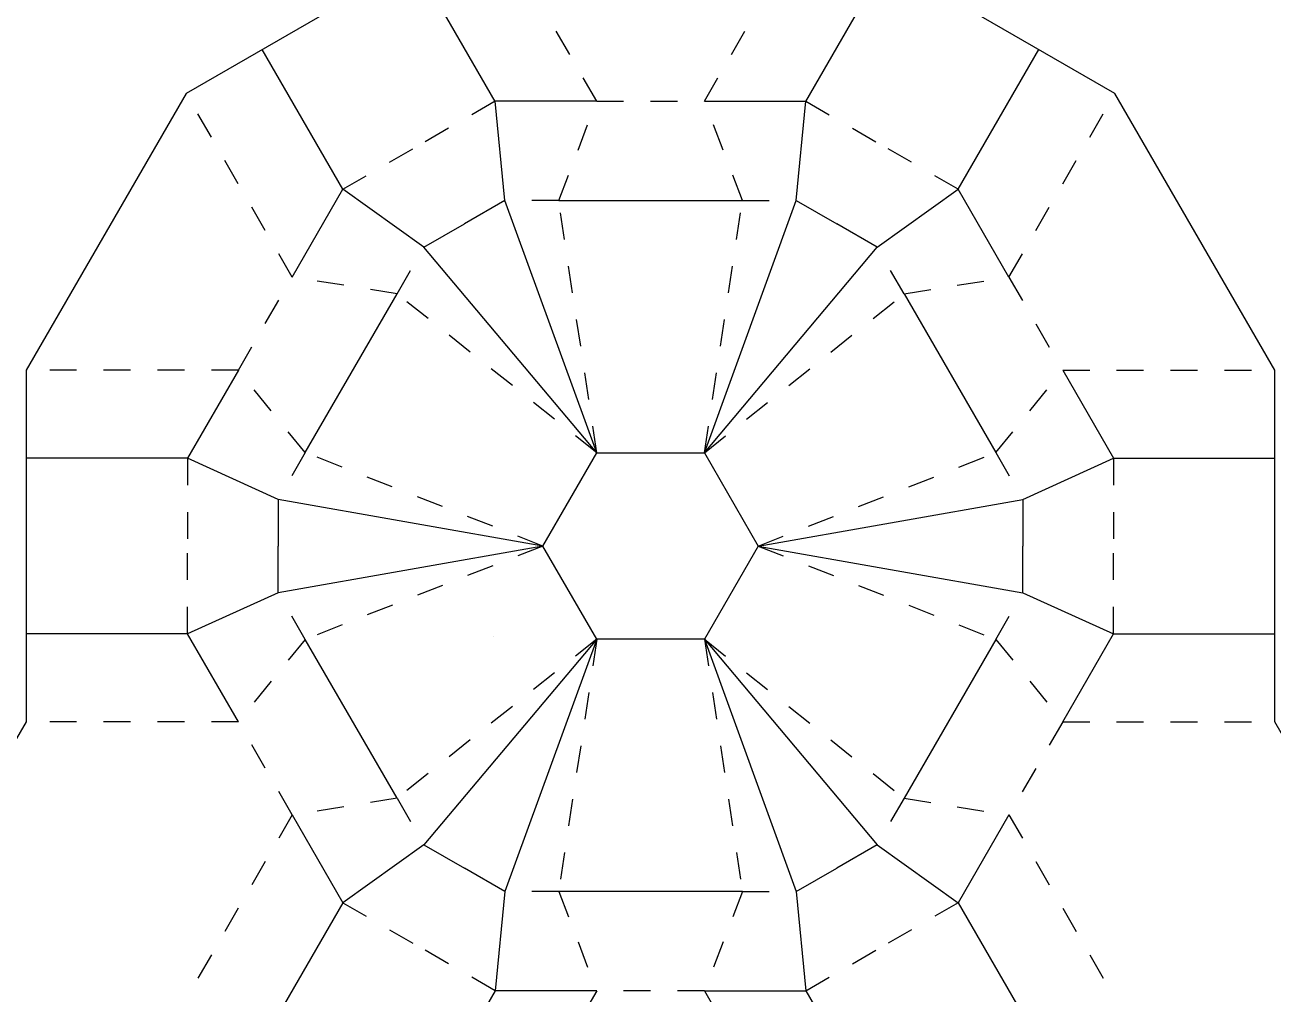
# Model space of a CAD drawing. Extents: x 7 to 203, y -288 to -9.
# Drawn here: x 72.3 to 137.6, y -104.6 to -53.8 of the extents above; entities that cross this region are included whole.
import ezdxf

# ---------------------------------------------------------------- set-up
doc = ezdxf.new("R2010")
doc.units = 0
for name, pattern in [('AI-LINETYPE-216', [2.822222, 1.411111, -1.411111]), ('AI-LINETYPE-217', [2.822222, 1.411111, -1.411111]), ('AI-LINETYPE-218', [2.822222, 1.411111, -1.411111]), ('AI-LINETYPE-219', [2.822222, 1.411111, -1.411111]), ('AI-LINETYPE-220', [2.822222, 1.411111, -1.411111]), ('AI-LINETYPE-221', [2.822222, 1.411111, -1.411111]), ('AI-LINETYPE-222', [2.822222, 1.411111, -1.411111]), ('AI-LINETYPE-223', [2.822222, 1.411111, -1.411111]), ('AI-LINETYPE-224', [2.822222, 1.411111, -1.411111]), ('AI-LINETYPE-225', [2.822222, 1.411111, -1.411111]), ('AI-LINETYPE-226', [2.822222, 1.411111, -1.411111]), ('AI-LINETYPE-227', [2.822222, 1.411111, -1.411111]), ('AI-LINETYPE-228', [2.822222, 1.411111, -1.411111]), ('AI-LINETYPE-229', [2.822222, 1.411111, -1.411111]), ('AI-LINETYPE-230', [2.822222, 1.411111, -1.411111]), ('AI-LINETYPE-231', [2.822222, 1.411111, -1.411111]), ('AI-LINETYPE-232', [2.822222, 1.411111, -1.411111]), ('AI-LINETYPE-233', [2.822222, 1.411111, -1.411111]), ('AI-LINETYPE-234', [2.822222, 1.411111, -1.411111]), ('AI-LINETYPE-235', [2.822222, 1.411111, -1.411111]), ('AI-LINETYPE-236', [2.822222, 1.411111, -1.411111]), ('AI-LINETYPE-237', [2.822222, 1.411111, -1.411111]), ('AI-LINETYPE-238', [2.822222, 1.411111, -1.411111]), ('AI-LINETYPE-239', [2.822222, 1.411111, -1.411111]), ('AI-LINETYPE-240', [2.822222, 1.411111, -1.411111]), ('AI-LINETYPE-241', [2.822222, 1.411111, -1.411111]), ('AI-LINETYPE-242', [2.822222, 1.411111, -1.411111]), ('AI-LINETYPE-243', [2.822222, 1.411111, -1.411111]), ('AI-LINETYPE-244', [2.822222, 1.411111, -1.411111]), ('AI-LINETYPE-245', [2.822222, 1.411111, -1.411111]), ('AI-LINETYPE-246', [2.822222, 1.411111, -1.411111]), ('AI-LINETYPE-247', [2.822222, 1.411111, -1.411111]), ('AI-LINETYPE-248', [2.822222, 1.411111, -1.411111]), ('AI-LINETYPE-249', [2.822222, 1.411111, -1.411111]), ('AI-LINETYPE-250', [2.822222, 1.411111, -1.411111]), ('AI-LINETYPE-251', [2.822222, 1.411111, -1.411111]), ('AI-LINETYPE-252', [2.822222, 1.411111, -1.411111]), ('AI-LINETYPE-253', [2.822222, 1.411111, -1.411111]), ('AI-LINETYPE-254', [2.822222, 1.411111, -1.411111]), ('AI-LINETYPE-255', [2.822222, 1.411111, -1.411111]), ('AI-LINETYPE-256', [2.822222, 1.411111, -1.411111]), ('AI-LINETYPE-257', [2.822222, 1.411111, -1.411111]), ('AI-LINETYPE-258', [2.822222, 1.411111, -1.411111]), ('AI-LINETYPE-259', [2.822222, 1.411111, -1.411111]), ('AI-LINETYPE-260', [2.822222, 1.411111, -1.411111]), ('AI-LINETYPE-261', [2.822222, 1.411111, -1.411111]), ('AI-LINETYPE-262', [2.822222, 1.411111, -1.411111]), ('AI-LINETYPE-263', [2.822222, 1.411111, -1.411111]), ('AI-LINETYPE-264', [2.822222, 1.411111, -1.411111]), ('AI-LINETYPE-265', [2.822222, 1.411111, -1.411111]), ('AI-LINETYPE-266', [2.822222, 1.411111, -1.411111]), ('AI-LINETYPE-267', [2.822222, 1.411111, -1.411111]), ('AI-LINETYPE-268', [2.822222, 1.411111, -1.411111]), ('AI-LINETYPE-269', [2.822222, 1.411111, -1.411111]), ('AI-LINETYPE-270', [2.822222, 1.411111, -1.411111]), ('AI-LINETYPE-271', [2.822222, 1.411111, -1.411111]), ('AI-LINETYPE-272', [2.822222, 1.411111, -1.411111]), ('AI-LINETYPE-273', [2.822222, 1.411111, -1.411111]), ('AI-LINETYPE-274', [2.822222, 1.411111, -1.411111]), ('AI-LINETYPE-275', [2.822222, 1.411111, -1.411111]), ('AI-LINETYPE-276', [2.822222, 1.411111, -1.411111]), ('AI-LINETYPE-277', [2.822222, 1.411111, -1.411111]), ('AI-LINETYPE-278', [2.822222, 1.411111, -1.411111]), ('AI-LINETYPE-279', [2.822222, 1.411111, -1.411111]), ('AI-LINETYPE-280', [2.822222, 1.411111, -1.411111]), ('AI-LINETYPE-281', [2.822222, 1.411111, -1.411111]), ('AI-LINETYPE-282', [2.822222, 1.411111, -1.411111]), ('AI-LINETYPE-283', [2.822222, 1.411111, -1.411111]), ('AI-LINETYPE-284', [2.822222, 1.411111, -1.411111]), ('AI-LINETYPE-285', [2.822222, 1.411111, -1.411111]), ('AI-LINETYPE-286', [2.822222, 1.411111, -1.411111]), ('AI-LINETYPE-287', [2.822222, 1.411111, -1.411111]), ('AI-LINETYPE-288', [2.822222, 1.411111, -1.411111]), ('AI-LINETYPE-289', [2.822222, 1.411111, -1.411111]), ('AI-LINETYPE-290', [2.822222, 1.411111, -1.411111]), ('AI-LINETYPE-291', [2.822222, 1.411111, -1.411111]), ('AI-LINETYPE-292', [2.822222, 1.411111, -1.411111]), ('AI-LINETYPE-293', [2.822222, 1.411111, -1.411111])]:
    doc.linetypes.add(name, pattern=pattern)
for name, color, linetype in [('CUTLINE', 7, 'CONTINUOUS'), ('MOUNTAINLINE', 7, 'CONTINUOUS'), ('VALLEYLINE', 7, 'CONTINUOUS')]:
    doc.layers.add(name, color=color, linetype=linetype)

# ---------------------------------------------------------------- blocks, each defined once
blk = doc.blocks.new('BLOCK_196')
at = {"layer": 'VALLEYLINE', "color": 7, "linetype": 'AI-LINETYPE-216'}
blk.add_lwpolyline([(102.236, -76.251), (102.236, -76.251)], dxfattribs=at)
blk = doc.blocks.new('BLOCK_197')
at = {"layer": 'VALLEYLINE', "color": 7, "linetype": 'AI-LINETYPE-217'}
blk.add_lwpolyline([(107.875, -76.251), (107.875, -76.251)], dxfattribs=at)
blk = doc.blocks.new('BLOCK_198')
at = {"layer": 'VALLEYLINE', "color": 7, "linetype": 'AI-LINETYPE-218'}
blk.add_lwpolyline([(102.236, -76.251), (100.249, -63.033)], dxfattribs=at)
blk = doc.blocks.new('BLOCK_199')
at = {"layer": 'VALLEYLINE', "color": 7, "linetype": 'AI-LINETYPE-219'}
blk.add_lwpolyline([(107.875, -76.251), (109.861, -63.033)], dxfattribs=at)
blk = doc.blocks.new('BLOCK_200')
at = {"layer": 'VALLEYLINE', "color": 7, "linetype": 'AI-LINETYPE-220'}
blk.add_lwpolyline([(100.249, -63.033), (97.427, -63.033)], dxfattribs=at)
blk = doc.blocks.new('BLOCK_201')
at = {"layer": 'VALLEYLINE', "color": 7, "linetype": 'AI-LINETYPE-221'}
blk.add_lwpolyline([(109.861, -63.033), (112.684, -63.033)], dxfattribs=at)
blk = doc.blocks.new('BLOCK_202')
at = {"layer": 'VALLEYLINE', "color": 7, "linetype": 'AI-LINETYPE-222'}
blk.add_lwpolyline([(100.249, -63.033), (102.236, -57.843)], dxfattribs=at)
blk = doc.blocks.new('BLOCK_203')
at = {"layer": 'VALLEYLINE', "color": 7, "linetype": 'AI-LINETYPE-223'}
blk.add_lwpolyline([(109.861, -63.033), (107.875, -57.843)], dxfattribs=at)
blk = doc.blocks.new('BLOCK_204')
at = {"layer": 'VALLEYLINE', "color": 7, "linetype": 'AI-LINETYPE-224'}
blk.add_lwpolyline([(102.236, -57.843), (107.875, -57.843)], dxfattribs=at)
blk = doc.blocks.new('BLOCK_205')
at = {"layer": 'VALLEYLINE', "color": 7, "linetype": 'AI-LINETYPE-225'}
blk.add_lwpolyline([(96.922, -57.843), (92.937, -60.145)], dxfattribs=at)
blk = doc.blocks.new('BLOCK_206')
at = {"layer": 'VALLEYLINE', "color": 7, "linetype": 'AI-LINETYPE-226'}
blk.add_lwpolyline([(113.188, -57.843), (117.173, -60.145)], dxfattribs=at)
blk = doc.blocks.new('BLOCK_207')
at = {"layer": 'VALLEYLINE', "color": 7, "linetype": 'AI-LINETYPE-227'}
blk.add_lwpolyline([(107.875, -76.251), (107.875, -76.251)], dxfattribs=at)
blk = doc.blocks.new('BLOCK_208')
at = {"layer": 'VALLEYLINE', "color": 7, "linetype": 'AI-LINETYPE-228'}
blk.add_lwpolyline([(110.694, -81.134), (110.694, -81.134)], dxfattribs=at)
blk = doc.blocks.new('BLOCK_209')
at = {"layer": 'VALLEYLINE', "color": 7, "linetype": 'AI-LINETYPE-229'}
blk.add_lwpolyline([(107.875, -76.251), (118.329, -67.921)], dxfattribs=at)
blk = doc.blocks.new('BLOCK_210')
at = {"layer": 'VALLEYLINE', "color": 7, "linetype": 'AI-LINETYPE-230'}
blk.add_lwpolyline([(110.694, -81.134), (123.134, -76.245)], dxfattribs=at)
blk = doc.blocks.new('BLOCK_211')
at = {"layer": 'VALLEYLINE', "color": 7, "linetype": 'AI-LINETYPE-231'}
blk.add_lwpolyline([(118.329, -67.921), (116.917, -65.477)], dxfattribs=at)
blk = doc.blocks.new('BLOCK_212')
at = {"layer": 'VALLEYLINE', "color": 7, "linetype": 'AI-LINETYPE-232'}
blk.add_lwpolyline([(123.134, -76.245), (124.546, -78.69)], dxfattribs=at)
blk = doc.blocks.new('BLOCK_213')
at = {"layer": 'VALLEYLINE', "color": 7, "linetype": 'AI-LINETYPE-233'}
blk.add_lwpolyline([(118.329, -67.921), (123.816, -67.047)], dxfattribs=at)
blk = doc.blocks.new('BLOCK_214')
at = {"layer": 'VALLEYLINE', "color": 7, "linetype": 'AI-LINETYPE-234'}
blk.add_lwpolyline([(123.134, -76.245), (126.636, -71.93)], dxfattribs=at)
blk = doc.blocks.new('BLOCK_215')
at = {"layer": 'VALLEYLINE', "color": 7, "linetype": 'AI-LINETYPE-235'}
blk.add_lwpolyline([(123.816, -67.047), (126.636, -71.93)], dxfattribs=at)
blk = doc.blocks.new('BLOCK_216')
at = {"layer": 'VALLEYLINE', "color": 7, "linetype": 'AI-LINETYPE-236'}
blk.add_lwpolyline([(121.159, -62.445), (117.173, -60.145)], dxfattribs=at)
blk = doc.blocks.new('BLOCK_217')
at = {"layer": 'VALLEYLINE', "color": 7, "linetype": 'AI-LINETYPE-237'}
blk.add_lwpolyline([(129.292, -76.532), (129.292, -81.134)], dxfattribs=at)
blk = doc.blocks.new('BLOCK_218')
at = {"layer": 'VALLEYLINE', "color": 7, "linetype": 'AI-LINETYPE-238'}
blk.add_lwpolyline([(110.694, -81.134), (110.694, -81.134)], dxfattribs=at)
blk = doc.blocks.new('BLOCK_219')
at = {"layer": 'VALLEYLINE', "color": 7, "linetype": 'AI-LINETYPE-239'}
blk.add_lwpolyline([(107.875, -86.018), (107.875, -86.018)], dxfattribs=at)
blk = doc.blocks.new('BLOCK_220')
at = {"layer": 'VALLEYLINE', "color": 7, "linetype": 'AI-LINETYPE-240'}
blk.add_lwpolyline([(110.694, -81.134), (123.134, -86.024)], dxfattribs=at)
blk = doc.blocks.new('BLOCK_221')
at = {"layer": 'VALLEYLINE', "color": 7, "linetype": 'AI-LINETYPE-241'}
blk.add_lwpolyline([(107.875, -86.018), (118.329, -94.347)], dxfattribs=at)
blk = doc.blocks.new('BLOCK_222')
at = {"layer": 'VALLEYLINE', "color": 7, "linetype": 'AI-LINETYPE-242'}
blk.add_lwpolyline([(123.134, -86.024), (124.546, -83.579)], dxfattribs=at)
blk = doc.blocks.new('BLOCK_223')
at = {"layer": 'VALLEYLINE', "color": 7, "linetype": 'AI-LINETYPE-243'}
blk.add_lwpolyline([(118.329, -94.347), (116.917, -96.792)], dxfattribs=at)
blk = doc.blocks.new('BLOCK_224')
at = {"layer": 'VALLEYLINE', "color": 7, "linetype": 'AI-LINETYPE-244'}
blk.add_lwpolyline([(123.134, -86.024), (126.636, -90.338)], dxfattribs=at)
blk = doc.blocks.new('BLOCK_225')
at = {"layer": 'VALLEYLINE', "color": 7, "linetype": 'AI-LINETYPE-245'}
blk.add_lwpolyline([(118.329, -94.347), (123.816, -95.222)], dxfattribs=at)
blk = doc.blocks.new('BLOCK_226')
at = {"layer": 'VALLEYLINE', "color": 7, "linetype": 'AI-LINETYPE-246'}
blk.add_lwpolyline([(126.636, -90.338), (123.816, -95.222)], dxfattribs=at)
blk = doc.blocks.new('BLOCK_227')
at = {"layer": 'VALLEYLINE', "color": 7, "linetype": 'AI-LINETYPE-247'}
blk.add_lwpolyline([(129.292, -85.736), (129.292, -81.134)], dxfattribs=at)
blk = doc.blocks.new('BLOCK_228')
at = {"layer": 'VALLEYLINE', "color": 7, "linetype": 'AI-LINETYPE-248'}
blk.add_lwpolyline([(121.159, -99.823), (117.173, -102.124)], dxfattribs=at)
blk = doc.blocks.new('BLOCK_229')
at = {"layer": 'VALLEYLINE', "color": 7, "linetype": 'AI-LINETYPE-249'}
blk.add_lwpolyline([(107.875, -86.018), (107.875, -86.018)], dxfattribs=at)
blk = doc.blocks.new('BLOCK_230')
at = {"layer": 'VALLEYLINE', "color": 7, "linetype": 'AI-LINETYPE-250'}
blk.add_lwpolyline([(102.236, -86.018), (102.236, -86.018)], dxfattribs=at)
blk = doc.blocks.new('BLOCK_231')
at = {"layer": 'VALLEYLINE', "color": 7, "linetype": 'AI-LINETYPE-251'}
blk.add_lwpolyline([(107.875, -86.018), (109.861, -99.236)], dxfattribs=at)
blk = doc.blocks.new('BLOCK_232')
at = {"layer": 'VALLEYLINE', "color": 7, "linetype": 'AI-LINETYPE-252'}
blk.add_lwpolyline([(102.236, -86.018), (100.249, -99.236)], dxfattribs=at)
blk = doc.blocks.new('BLOCK_233')
at = {"layer": 'VALLEYLINE', "color": 7, "linetype": 'AI-LINETYPE-253'}
blk.add_lwpolyline([(109.861, -99.236), (112.684, -99.236)], dxfattribs=at)
blk = doc.blocks.new('BLOCK_234')
at = {"layer": 'VALLEYLINE', "color": 7, "linetype": 'AI-LINETYPE-254'}
blk.add_lwpolyline([(100.249, -99.236), (97.427, -99.236)], dxfattribs=at)
blk = doc.blocks.new('BLOCK_235')
at = {"layer": 'VALLEYLINE', "color": 7, "linetype": 'AI-LINETYPE-255'}
blk.add_lwpolyline([(109.861, -99.236), (107.875, -104.425)], dxfattribs=at)
blk = doc.blocks.new('BLOCK_236')
at = {"layer": 'VALLEYLINE', "color": 7, "linetype": 'AI-LINETYPE-256'}
blk.add_lwpolyline([(100.249, -99.236), (102.236, -104.425)], dxfattribs=at)
blk = doc.blocks.new('BLOCK_237')
at = {"layer": 'VALLEYLINE', "color": 7, "linetype": 'AI-LINETYPE-257'}
blk.add_lwpolyline([(107.875, -104.425), (102.236, -104.425)], dxfattribs=at)
blk = doc.blocks.new('BLOCK_238')
at = {"layer": 'VALLEYLINE', "color": 7, "linetype": 'AI-LINETYPE-258'}
blk.add_lwpolyline([(113.188, -104.425), (117.173, -102.124)], dxfattribs=at)
blk = doc.blocks.new('BLOCK_239')
at = {"layer": 'VALLEYLINE', "color": 7, "linetype": 'AI-LINETYPE-259'}
blk.add_lwpolyline([(96.922, -104.425), (92.937, -102.124)], dxfattribs=at)
blk = doc.blocks.new('BLOCK_240')
at = {"layer": 'VALLEYLINE', "color": 7, "linetype": 'AI-LINETYPE-260'}
blk.add_lwpolyline([(102.236, -86.018), (102.236, -86.018)], dxfattribs=at)
blk = doc.blocks.new('BLOCK_241')
at = {"layer": 'VALLEYLINE', "color": 7, "linetype": 'AI-LINETYPE-261'}
blk.add_lwpolyline([(99.416, -81.134), (99.416, -81.134)], dxfattribs=at)
blk = doc.blocks.new('BLOCK_242')
at = {"layer": 'VALLEYLINE', "color": 7, "linetype": 'AI-LINETYPE-262'}
blk.add_lwpolyline([(102.236, -86.018), (91.781, -94.347)], dxfattribs=at)
blk = doc.blocks.new('BLOCK_243')
at = {"layer": 'VALLEYLINE', "color": 7, "linetype": 'AI-LINETYPE-263'}
blk.add_lwpolyline([(99.416, -81.134), (86.975, -86.024)], dxfattribs=at)
blk = doc.blocks.new('BLOCK_244')
at = {"layer": 'VALLEYLINE', "color": 7, "linetype": 'AI-LINETYPE-264'}
blk.add_lwpolyline([(91.781, -94.347), (93.192, -96.792)], dxfattribs=at)
blk = doc.blocks.new('BLOCK_245')
at = {"layer": 'VALLEYLINE', "color": 7, "linetype": 'AI-LINETYPE-265'}
blk.add_lwpolyline([(86.975, -86.024), (85.564, -83.579)], dxfattribs=at)
blk = doc.blocks.new('BLOCK_246')
at = {"layer": 'VALLEYLINE', "color": 7, "linetype": 'AI-LINETYPE-266'}
blk.add_lwpolyline([(91.781, -94.347), (86.294, -95.222)], dxfattribs=at)
blk = doc.blocks.new('BLOCK_247')
at = {"layer": 'VALLEYLINE', "color": 7, "linetype": 'AI-LINETYPE-267'}
blk.add_lwpolyline([(86.975, -86.024), (83.475, -90.338)], dxfattribs=at)
blk = doc.blocks.new('BLOCK_248')
at = {"layer": 'VALLEYLINE', "color": 7, "linetype": 'AI-LINETYPE-268'}
blk.add_lwpolyline([(86.294, -95.222), (83.475, -90.338)], dxfattribs=at)
blk = doc.blocks.new('BLOCK_249')
at = {"layer": 'VALLEYLINE', "color": 7, "linetype": 'AI-LINETYPE-269'}
blk.add_lwpolyline([(88.951, -99.823), (92.937, -102.124)], dxfattribs=at)
blk = doc.blocks.new('BLOCK_250')
at = {"layer": 'VALLEYLINE', "color": 7, "linetype": 'AI-LINETYPE-270'}
blk.add_lwpolyline([(80.818, -85.736), (80.818, -81.134)], dxfattribs=at)
blk = doc.blocks.new('BLOCK_251')
at = {"layer": 'VALLEYLINE', "color": 7, "linetype": 'AI-LINETYPE-271'}
blk.add_lwpolyline([(83.475, -90.338), (72.371, -90.338)], dxfattribs=at)
blk = doc.blocks.new('BLOCK_252')
at = {"layer": 'VALLEYLINE', "color": 7, "linetype": 'AI-LINETYPE-272'}
blk.add_lwpolyline([(99.416, -81.134), (99.416, -81.134)], dxfattribs=at)
blk = doc.blocks.new('BLOCK_253')
at = {"layer": 'VALLEYLINE', "color": 7, "linetype": 'AI-LINETYPE-273'}
blk.add_lwpolyline([(102.236, -76.251), (102.236, -76.251)], dxfattribs=at)
blk = doc.blocks.new('BLOCK_254')
at = {"layer": 'VALLEYLINE', "color": 7, "linetype": 'AI-LINETYPE-274'}
blk.add_lwpolyline([(99.416, -81.134), (86.975, -76.245)], dxfattribs=at)
blk = doc.blocks.new('BLOCK_255')
at = {"layer": 'VALLEYLINE', "color": 7, "linetype": 'AI-LINETYPE-275'}
blk.add_lwpolyline([(102.236, -76.251), (91.781, -67.921)], dxfattribs=at)
blk = doc.blocks.new('BLOCK_256')
at = {"layer": 'VALLEYLINE', "color": 7, "linetype": 'AI-LINETYPE-276'}
blk.add_lwpolyline([(86.975, -76.245), (85.564, -78.69)], dxfattribs=at)
blk = doc.blocks.new('BLOCK_257')
at = {"layer": 'VALLEYLINE', "color": 7, "linetype": 'AI-LINETYPE-277'}
blk.add_lwpolyline([(91.781, -67.921), (93.192, -65.477)], dxfattribs=at)
blk = doc.blocks.new('BLOCK_258')
at = {"layer": 'VALLEYLINE', "color": 7, "linetype": 'AI-LINETYPE-278'}
blk.add_lwpolyline([(86.975, -76.245), (83.475, -71.93)], dxfattribs=at)
blk = doc.blocks.new('BLOCK_259')
at = {"layer": 'VALLEYLINE', "color": 7, "linetype": 'AI-LINETYPE-279'}
blk.add_lwpolyline([(91.781, -67.921), (86.294, -67.047)], dxfattribs=at)
blk = doc.blocks.new('BLOCK_260')
at = {"layer": 'VALLEYLINE', "color": 7, "linetype": 'AI-LINETYPE-280'}
blk.add_lwpolyline([(83.475, -71.93), (86.294, -67.047)], dxfattribs=at)
blk = doc.blocks.new('BLOCK_261')
at = {"layer": 'VALLEYLINE', "color": 7, "linetype": 'AI-LINETYPE-281'}
blk.add_lwpolyline([(80.818, -76.532), (80.818, -81.134)], dxfattribs=at)
blk = doc.blocks.new('BLOCK_262')
at = {"layer": 'VALLEYLINE', "color": 7, "linetype": 'AI-LINETYPE-282'}
blk.add_lwpolyline([(88.951, -62.445), (92.937, -60.145)], dxfattribs=at)
blk = doc.blocks.new('BLOCK_263')
at = {"layer": 'VALLEYLINE', "color": 7, "linetype": 'AI-LINETYPE-283'}
blk.add_lwpolyline([(83.475, -71.93), (72.371, -71.93)], dxfattribs=at)
blk = doc.blocks.new('BLOCK_264')
at = {"layer": 'VALLEYLINE', "color": 7, "linetype": 'AI-LINETYPE-284'}
blk.add_lwpolyline([(86.294, -67.047), (80.743, -57.431)], dxfattribs=at)
blk = doc.blocks.new('BLOCK_265')
at = {"layer": 'VALLEYLINE', "color": 7, "linetype": 'AI-LINETYPE-285'}
blk.add_lwpolyline([(102.236, -57.843), (96.684, -48.227)], dxfattribs=at)
blk = doc.blocks.new('BLOCK_266')
at = {"layer": 'VALLEYLINE', "color": 7, "linetype": 'AI-LINETYPE-286'}
blk.add_lwpolyline([(102.236, -104.425), (96.684, -114.041)], dxfattribs=at)
blk = doc.blocks.new('BLOCK_267')
at = {"layer": 'VALLEYLINE', "color": 7, "linetype": 'AI-LINETYPE-287'}
blk.add_lwpolyline([(86.294, -95.221), (80.742, -104.837)], dxfattribs=at)
blk = doc.blocks.new('BLOCK_268')
at = {"layer": 'VALLEYLINE', "color": 7, "linetype": 'AI-LINETYPE-288'}
blk.add_lwpolyline([(126.636, -90.338), (137.74, -90.338)], dxfattribs=at)
blk = doc.blocks.new('BLOCK_269')
at = {"layer": 'VALLEYLINE', "color": 7, "linetype": 'AI-LINETYPE-289'}
blk.add_lwpolyline([(126.636, -71.93), (137.74, -71.93)], dxfattribs=at)
blk = doc.blocks.new('BLOCK_270')
at = {"layer": 'VALLEYLINE', "color": 7, "linetype": 'AI-LINETYPE-290'}
blk.add_lwpolyline([(123.816, -67.047), (129.368, -57.431)], dxfattribs=at)
blk = doc.blocks.new('BLOCK_271')
at = {"layer": 'VALLEYLINE', "color": 7, "linetype": 'AI-LINETYPE-291'}
blk.add_lwpolyline([(107.875, -57.843), (113.426, -48.227)], dxfattribs=at)
blk = doc.blocks.new('BLOCK_272')
at = {"layer": 'VALLEYLINE', "color": 7, "linetype": 'AI-LINETYPE-292'}
blk.add_lwpolyline([(107.875, -104.425), (113.427, -114.041)], dxfattribs=at)
blk = doc.blocks.new('BLOCK_273')
at = {"layer": 'VALLEYLINE', "color": 7, "linetype": 'AI-LINETYPE-293'}
blk.add_lwpolyline([(123.816, -95.221), (129.368, -104.837)], dxfattribs=at)
blk = doc.blocks.new('BLOCK_502')
at = {"layer": 'MOUNTAINLINE', "color": 7}
blk.add_lwpolyline([(102.236, -76.251), (107.875, -76.251)], dxfattribs=at)
blk = doc.blocks.new('BLOCK_503')
at = {"layer": 'MOUNTAINLINE', "color": 7}
blk.add_lwpolyline([(102.236, -76.251), (102.236, -76.251)], dxfattribs=at)
blk = doc.blocks.new('BLOCK_504')
at = {"layer": 'MOUNTAINLINE', "color": 7}
blk.add_lwpolyline([(107.875, -76.251), (107.875, -76.251)], dxfattribs=at)
blk = doc.blocks.new('BLOCK_505')
at = {"layer": 'MOUNTAINLINE', "color": 7}
blk.add_lwpolyline([(102.236, -76.251), (97.427, -63.033)], dxfattribs=at)
blk = doc.blocks.new('BLOCK_506')
at = {"layer": 'MOUNTAINLINE', "color": 7}
blk.add_lwpolyline([(107.875, -76.251), (112.684, -63.033)], dxfattribs=at)
blk = doc.blocks.new('BLOCK_507')
at = {"layer": 'MOUNTAINLINE', "color": 7}
blk.add_lwpolyline([(100.249, -63.033), (109.861, -63.033)], dxfattribs=at)
blk = doc.blocks.new('BLOCK_508')
at = {"layer": 'MOUNTAINLINE', "color": 7}
blk.add_lwpolyline([(97.427, -63.033), (95.309, -64.254)], dxfattribs=at)
blk = doc.blocks.new('BLOCK_509')
at = {"layer": 'MOUNTAINLINE', "color": 7}
blk.add_lwpolyline([(112.684, -63.033), (114.8, -64.254)], dxfattribs=at)
blk = doc.blocks.new('BLOCK_510')
at = {"layer": 'MOUNTAINLINE', "color": 7}
blk.add_lwpolyline([(97.427, -63.033), (96.922, -57.843)], dxfattribs=at)
blk = doc.blocks.new('BLOCK_511')
at = {"layer": 'MOUNTAINLINE', "color": 7}
blk.add_lwpolyline([(112.684, -63.033), (113.188, -57.843)], dxfattribs=at)
blk = doc.blocks.new('BLOCK_512')
at = {"layer": 'MOUNTAINLINE', "color": 7}
blk.add_lwpolyline([(102.236, -57.843), (96.922, -57.843)], dxfattribs=at)
blk = doc.blocks.new('BLOCK_513')
at = {"layer": 'MOUNTAINLINE', "color": 7}
blk.add_lwpolyline([(107.875, -57.843), (113.188, -57.843)], dxfattribs=at)
blk = doc.blocks.new('BLOCK_514')
at = {"layer": 'MOUNTAINLINE', "color": 7}
blk.add_lwpolyline([(107.875, -76.251), (110.694, -81.134)], dxfattribs=at)
blk = doc.blocks.new('BLOCK_515')
at = {"layer": 'MOUNTAINLINE', "color": 7}
blk.add_lwpolyline([(107.875, -76.251), (107.875, -76.251)], dxfattribs=at)
blk = doc.blocks.new('BLOCK_516')
at = {"layer": 'MOUNTAINLINE', "color": 7}
blk.add_lwpolyline([(110.694, -81.134), (110.694, -81.134)], dxfattribs=at)
blk = doc.blocks.new('BLOCK_517')
at = {"layer": 'MOUNTAINLINE', "color": 7}
blk.add_lwpolyline([(107.875, -76.251), (116.917, -65.477)], dxfattribs=at)
blk = doc.blocks.new('BLOCK_518')
at = {"layer": 'MOUNTAINLINE', "color": 7}
blk.add_lwpolyline([(110.694, -81.134), (124.546, -78.69)], dxfattribs=at)
blk = doc.blocks.new('BLOCK_519')
at = {"layer": 'MOUNTAINLINE', "color": 7}
blk.add_lwpolyline([(118.329, -67.921), (123.134, -76.245)], dxfattribs=at)
blk = doc.blocks.new('BLOCK_520')
at = {"layer": 'MOUNTAINLINE', "color": 7}
blk.add_lwpolyline([(116.917, -65.477), (114.8, -64.254)], dxfattribs=at)
blk = doc.blocks.new('BLOCK_521')
at = {"layer": 'MOUNTAINLINE', "color": 7}
blk.add_lwpolyline([(124.546, -78.69), (124.546, -81.134)], dxfattribs=at)
blk = doc.blocks.new('BLOCK_522')
at = {"layer": 'MOUNTAINLINE', "color": 7}
blk.add_lwpolyline([(116.917, -65.477), (121.159, -62.445)], dxfattribs=at)
blk = doc.blocks.new('BLOCK_523')
at = {"layer": 'MOUNTAINLINE', "color": 7}
blk.add_lwpolyline([(124.546, -78.69), (129.292, -76.532)], dxfattribs=at)
blk = doc.blocks.new('BLOCK_524')
at = {"layer": 'MOUNTAINLINE', "color": 7}
blk.add_lwpolyline([(123.816, -67.047), (121.159, -62.445)], dxfattribs=at)
blk = doc.blocks.new('BLOCK_525')
at = {"layer": 'MOUNTAINLINE', "color": 7}
blk.add_lwpolyline([(126.636, -71.93), (129.292, -76.532)], dxfattribs=at)
blk = doc.blocks.new('BLOCK_526')
at = {"layer": 'MOUNTAINLINE', "color": 7}
blk.add_lwpolyline([(110.694, -81.134), (107.875, -86.018)], dxfattribs=at)
blk = doc.blocks.new('BLOCK_527')
at = {"layer": 'MOUNTAINLINE', "color": 7}
blk.add_lwpolyline([(110.694, -81.134), (110.694, -81.134)], dxfattribs=at)
blk = doc.blocks.new('BLOCK_528')
at = {"layer": 'MOUNTAINLINE', "color": 7}
blk.add_lwpolyline([(107.875, -86.018), (107.875, -86.018)], dxfattribs=at)
blk = doc.blocks.new('BLOCK_529')
at = {"layer": 'MOUNTAINLINE', "color": 7}
blk.add_lwpolyline([(110.694, -81.134), (124.546, -83.579)], dxfattribs=at)
blk = doc.blocks.new('BLOCK_530')
at = {"layer": 'MOUNTAINLINE', "color": 7}
blk.add_lwpolyline([(107.875, -86.018), (116.917, -96.792)], dxfattribs=at)
blk = doc.blocks.new('BLOCK_531')
at = {"layer": 'MOUNTAINLINE', "color": 7}
blk.add_lwpolyline([(123.134, -86.024), (118.329, -94.347)], dxfattribs=at)
blk = doc.blocks.new('BLOCK_532')
at = {"layer": 'MOUNTAINLINE', "color": 7}
blk.add_lwpolyline([(124.546, -83.579), (124.546, -81.134)], dxfattribs=at)
blk = doc.blocks.new('BLOCK_533')
at = {"layer": 'MOUNTAINLINE', "color": 7}
blk.add_lwpolyline([(116.917, -96.792), (114.8, -98.014)], dxfattribs=at)
blk = doc.blocks.new('BLOCK_534')
at = {"layer": 'MOUNTAINLINE', "color": 7}
blk.add_lwpolyline([(124.546, -83.579), (129.292, -85.736)], dxfattribs=at)
blk = doc.blocks.new('BLOCK_535')
at = {"layer": 'MOUNTAINLINE', "color": 7}
blk.add_lwpolyline([(116.917, -96.792), (121.159, -99.823)], dxfattribs=at)
blk = doc.blocks.new('BLOCK_536')
at = {"layer": 'MOUNTAINLINE', "color": 7}
blk.add_lwpolyline([(126.636, -90.338), (129.292, -85.736)], dxfattribs=at)
blk = doc.blocks.new('BLOCK_537')
at = {"layer": 'MOUNTAINLINE', "color": 7}
blk.add_lwpolyline([(123.816, -95.222), (121.159, -99.823)], dxfattribs=at)
blk = doc.blocks.new('BLOCK_538')
at = {"layer": 'MOUNTAINLINE', "color": 7}
blk.add_lwpolyline([(107.875, -86.018), (102.236, -86.018)], dxfattribs=at)
blk = doc.blocks.new('BLOCK_539')
at = {"layer": 'MOUNTAINLINE', "color": 7}
blk.add_lwpolyline([(107.875, -86.018), (107.875, -86.018)], dxfattribs=at)
blk = doc.blocks.new('BLOCK_540')
at = {"layer": 'MOUNTAINLINE', "color": 7}
blk.add_lwpolyline([(102.236, -86.018), (102.236, -86.018)], dxfattribs=at)
blk = doc.blocks.new('BLOCK_541')
at = {"layer": 'MOUNTAINLINE', "color": 7}
blk.add_lwpolyline([(107.875, -86.018), (112.684, -99.236)], dxfattribs=at)
blk = doc.blocks.new('BLOCK_542')
at = {"layer": 'MOUNTAINLINE', "color": 7}
blk.add_lwpolyline([(102.236, -86.018), (97.427, -99.236)], dxfattribs=at)
blk = doc.blocks.new('BLOCK_543')
at = {"layer": 'MOUNTAINLINE', "color": 7}
blk.add_lwpolyline([(109.861, -99.236), (100.249, -99.236)], dxfattribs=at)
blk = doc.blocks.new('BLOCK_544')
at = {"layer": 'MOUNTAINLINE', "color": 7}
blk.add_lwpolyline([(112.684, -99.236), (114.8, -98.014)], dxfattribs=at)
blk = doc.blocks.new('BLOCK_545')
at = {"layer": 'MOUNTAINLINE', "color": 7}
blk.add_lwpolyline([(97.427, -99.236), (95.309, -98.014)], dxfattribs=at)
blk = doc.blocks.new('BLOCK_546')
at = {"layer": 'MOUNTAINLINE', "color": 7}
blk.add_lwpolyline([(112.684, -99.236), (113.188, -104.425)], dxfattribs=at)
blk = doc.blocks.new('BLOCK_547')
at = {"layer": 'MOUNTAINLINE', "color": 7}
blk.add_lwpolyline([(97.427, -99.236), (96.922, -104.425)], dxfattribs=at)
blk = doc.blocks.new('BLOCK_548')
at = {"layer": 'MOUNTAINLINE', "color": 7}
blk.add_lwpolyline([(107.875, -104.425), (113.188, -104.425)], dxfattribs=at)
blk = doc.blocks.new('BLOCK_549')
at = {"layer": 'MOUNTAINLINE', "color": 7}
blk.add_lwpolyline([(102.236, -104.425), (96.922, -104.425)], dxfattribs=at)
blk = doc.blocks.new('BLOCK_550')
at = {"layer": 'MOUNTAINLINE', "color": 7}
blk.add_lwpolyline([(102.236, -86.018), (99.416, -81.134)], dxfattribs=at)
blk = doc.blocks.new('BLOCK_551')
at = {"layer": 'MOUNTAINLINE', "color": 7}
blk.add_lwpolyline([(102.236, -86.018), (102.236, -86.018)], dxfattribs=at)
blk = doc.blocks.new('BLOCK_552')
at = {"layer": 'MOUNTAINLINE', "color": 7}
blk.add_lwpolyline([(99.416, -81.134), (99.416, -81.134)], dxfattribs=at)
blk = doc.blocks.new('BLOCK_553')
at = {"layer": 'MOUNTAINLINE', "color": 7}
blk.add_lwpolyline([(102.236, -86.018), (93.192, -96.792)], dxfattribs=at)
blk = doc.blocks.new('BLOCK_554')
at = {"layer": 'MOUNTAINLINE', "color": 7}
blk.add_lwpolyline([(99.416, -81.134), (85.564, -83.579)], dxfattribs=at)
blk = doc.blocks.new('BLOCK_555')
at = {"layer": 'MOUNTAINLINE', "color": 7}
blk.add_lwpolyline([(91.781, -94.347), (86.975, -86.024)], dxfattribs=at)
blk = doc.blocks.new('BLOCK_556')
at = {"layer": 'MOUNTAINLINE', "color": 7}
blk.add_lwpolyline([(93.192, -96.792), (95.309, -98.014)], dxfattribs=at)
blk = doc.blocks.new('BLOCK_557')
at = {"layer": 'MOUNTAINLINE', "color": 7}
blk.add_lwpolyline([(85.564, -83.579), (85.564, -81.134)], dxfattribs=at)
blk = doc.blocks.new('BLOCK_558')
at = {"layer": 'MOUNTAINLINE', "color": 7}
blk.add_lwpolyline([(93.192, -96.792), (88.951, -99.823)], dxfattribs=at)
blk = doc.blocks.new('BLOCK_559')
at = {"layer": 'MOUNTAINLINE', "color": 7}
blk.add_lwpolyline([(85.564, -83.579), (80.818, -85.736)], dxfattribs=at)
blk = doc.blocks.new('BLOCK_560')
at = {"layer": 'MOUNTAINLINE', "color": 7}
blk.add_lwpolyline([(86.294, -95.222), (88.951, -99.823)], dxfattribs=at)
blk = doc.blocks.new('BLOCK_561')
at = {"layer": 'MOUNTAINLINE', "color": 7}
blk.add_lwpolyline([(83.475, -90.338), (80.818, -85.736)], dxfattribs=at)
blk = doc.blocks.new('BLOCK_562')
at = {"layer": 'MOUNTAINLINE', "color": 7}
blk.add_lwpolyline([(80.818, -85.736), (72.371, -85.736)], dxfattribs=at)
blk = doc.blocks.new('BLOCK_563')
at = {"layer": 'MOUNTAINLINE', "color": 7}
blk.add_lwpolyline([(99.416, -81.134), (102.236, -76.251)], dxfattribs=at)
blk = doc.blocks.new('BLOCK_564')
at = {"layer": 'MOUNTAINLINE', "color": 7}
blk.add_lwpolyline([(99.416, -81.134), (99.416, -81.134)], dxfattribs=at)
blk = doc.blocks.new('BLOCK_565')
at = {"layer": 'MOUNTAINLINE', "color": 7}
blk.add_lwpolyline([(102.236, -76.251), (102.236, -76.251)], dxfattribs=at)
blk = doc.blocks.new('BLOCK_566')
at = {"layer": 'MOUNTAINLINE', "color": 7}
blk.add_lwpolyline([(99.416, -81.134), (85.564, -78.69)], dxfattribs=at)
blk = doc.blocks.new('BLOCK_567')
at = {"layer": 'MOUNTAINLINE', "color": 7}
blk.add_lwpolyline([(102.236, -76.251), (93.192, -65.477)], dxfattribs=at)
blk = doc.blocks.new('BLOCK_568')
at = {"layer": 'MOUNTAINLINE', "color": 7}
blk.add_lwpolyline([(86.975, -76.245), (91.781, -67.921)], dxfattribs=at)
blk = doc.blocks.new('BLOCK_569')
at = {"layer": 'MOUNTAINLINE', "color": 7}
blk.add_lwpolyline([(85.564, -78.69), (85.564, -81.134)], dxfattribs=at)
blk = doc.blocks.new('BLOCK_570')
at = {"layer": 'MOUNTAINLINE', "color": 7}
blk.add_lwpolyline([(93.192, -65.477), (95.309, -64.254)], dxfattribs=at)
blk = doc.blocks.new('BLOCK_571')
at = {"layer": 'MOUNTAINLINE', "color": 7}
blk.add_lwpolyline([(85.564, -78.69), (80.818, -76.532)], dxfattribs=at)
blk = doc.blocks.new('BLOCK_572')
at = {"layer": 'MOUNTAINLINE', "color": 7}
blk.add_lwpolyline([(93.192, -65.477), (88.951, -62.445)], dxfattribs=at)
blk = doc.blocks.new('BLOCK_573')
at = {"layer": 'MOUNTAINLINE', "color": 7}
blk.add_lwpolyline([(83.475, -71.93), (80.818, -76.532)], dxfattribs=at)
blk = doc.blocks.new('BLOCK_574')
at = {"layer": 'MOUNTAINLINE', "color": 7}
blk.add_lwpolyline([(86.294, -67.047), (88.951, -62.445)], dxfattribs=at)
blk = doc.blocks.new('BLOCK_575')
at = {"layer": 'MOUNTAINLINE', "color": 7}
blk.add_lwpolyline([(80.818, -76.532), (72.371, -76.532)], dxfattribs=at)
blk = doc.blocks.new('BLOCK_576')
at = {"layer": 'MOUNTAINLINE', "color": 7}
blk.add_lwpolyline([(88.951, -62.445), (84.728, -55.13)], dxfattribs=at)
blk = doc.blocks.new('BLOCK_577')
at = {"layer": 'MOUNTAINLINE', "color": 7}
blk.add_lwpolyline([(96.922, -57.844), (92.698, -50.528)], dxfattribs=at)
blk = doc.blocks.new('BLOCK_578')
at = {"layer": 'MOUNTAINLINE', "color": 7}
blk.add_lwpolyline([(96.922, -104.425), (92.699, -111.74)], dxfattribs=at)
blk = doc.blocks.new('BLOCK_579')
at = {"layer": 'MOUNTAINLINE', "color": 7}
blk.add_lwpolyline([(88.951, -99.823), (84.728, -107.138)], dxfattribs=at)
blk = doc.blocks.new('BLOCK_580')
at = {"layer": 'MOUNTAINLINE', "color": 7}
blk.add_lwpolyline([(129.292, -85.736), (137.74, -85.736)], dxfattribs=at)
blk = doc.blocks.new('BLOCK_581')
at = {"layer": 'MOUNTAINLINE', "color": 7}
blk.add_lwpolyline([(129.292, -76.532), (137.74, -76.532)], dxfattribs=at)
blk = doc.blocks.new('BLOCK_582')
at = {"layer": 'MOUNTAINLINE', "color": 7}
blk.add_lwpolyline([(121.159, -62.445), (125.383, -55.13)], dxfattribs=at)
blk = doc.blocks.new('BLOCK_583')
at = {"layer": 'MOUNTAINLINE', "color": 7}
blk.add_lwpolyline([(113.188, -57.844), (117.412, -50.528)], dxfattribs=at)
blk = doc.blocks.new('BLOCK_584')
at = {"layer": 'MOUNTAINLINE', "color": 7}
blk.add_lwpolyline([(113.188, -104.425), (117.412, -111.74)], dxfattribs=at)
blk = doc.blocks.new('BLOCK_585')
at = {"layer": 'MOUNTAINLINE', "color": 7}
blk.add_lwpolyline([(121.159, -99.823), (125.382, -107.138)], dxfattribs=at)

msp = doc.modelspace()

# ---------------------------------------------------------------- linework, layer by layer
at = {"layer": 'CUTLINE', "color": 7}
msp.add_lwpolyline([(170.389, -146.896), (170.389, -128.477), (162.022, -113.985), (146.071, -104.776), (137.74, -90.338), (137.74, -71.93), (129.368, -57.431), (113.426, -48.227), (96.684, -48.227), (80.743, -57.431), (72.371, -71.93), (72.371, -90.338), (63.969, -104.776)], dxfattribs=at)
at = {"layer": 'MOUNTAINLINE', "color": 7}
msp.add_lwpolyline([(96.854, -85.851), (96.854, -85.851)], dxfattribs=at)

# ---------------------------------------------------------------- block references
at = {"layer": 'MOUNTAINLINE'}
for name in ['BLOCK_577', 'BLOCK_583', 'BLOCK_576', 'BLOCK_582', 'BLOCK_510', 'BLOCK_512', 'BLOCK_513', 'BLOCK_511', 'BLOCK_574', 'BLOCK_572', 'BLOCK_522', 'BLOCK_524', 'BLOCK_508', 'BLOCK_505', 'BLOCK_507', 'BLOCK_506', 'BLOCK_509', 'BLOCK_570', 'BLOCK_520', 'BLOCK_567', 'BLOCK_517', 'BLOCK_568', 'BLOCK_519', 'BLOCK_573', 'BLOCK_525', 'BLOCK_563', 'BLOCK_502', 'BLOCK_503', 'BLOCK_565', 'BLOCK_504', 'BLOCK_514', 'BLOCK_515', 'BLOCK_575', 'BLOCK_571', 'BLOCK_523', 'BLOCK_581', 'BLOCK_566', 'BLOCK_569', 'BLOCK_518', 'BLOCK_521', 'BLOCK_554', 'BLOCK_557', 'BLOCK_550', 'BLOCK_552', 'BLOCK_564', 'BLOCK_526', 'BLOCK_516', 'BLOCK_527', 'BLOCK_529', 'BLOCK_532', 'BLOCK_559', 'BLOCK_534', 'BLOCK_562', 'BLOCK_561', 'BLOCK_555', 'BLOCK_553', 'BLOCK_542', 'BLOCK_538', 'BLOCK_540', 'BLOCK_551', 'BLOCK_528', 'BLOCK_530', 'BLOCK_539', 'BLOCK_541', 'BLOCK_531', 'BLOCK_536', 'BLOCK_580', 'BLOCK_560', 'BLOCK_537', 'BLOCK_558', 'BLOCK_556', 'BLOCK_533', 'BLOCK_535', 'BLOCK_545', 'BLOCK_544', 'BLOCK_547', 'BLOCK_543', 'BLOCK_546', 'BLOCK_579', 'BLOCK_585', 'BLOCK_578', 'BLOCK_549', 'BLOCK_548', 'BLOCK_584']:
    msp.add_blockref(name, (0, 0), dxfattribs=at)
at = {"layer": 'VALLEYLINE'}
for name in ['BLOCK_265', 'BLOCK_271', 'BLOCK_264', 'BLOCK_270', 'BLOCK_205', 'BLOCK_202', 'BLOCK_204', 'BLOCK_203', 'BLOCK_206', 'BLOCK_262', 'BLOCK_216', 'BLOCK_200', 'BLOCK_198', 'BLOCK_199', 'BLOCK_201', 'BLOCK_257', 'BLOCK_211', 'BLOCK_260', 'BLOCK_259', 'BLOCK_213', 'BLOCK_215', 'BLOCK_255', 'BLOCK_209', 'BLOCK_263', 'BLOCK_258', 'BLOCK_214', 'BLOCK_269', 'BLOCK_256', 'BLOCK_254', 'BLOCK_196', 'BLOCK_253', 'BLOCK_197', 'BLOCK_207', 'BLOCK_210', 'BLOCK_212', 'BLOCK_261', 'BLOCK_217', 'BLOCK_250', 'BLOCK_243', 'BLOCK_241', 'BLOCK_252', 'BLOCK_208', 'BLOCK_218', 'BLOCK_220', 'BLOCK_227', 'BLOCK_245', 'BLOCK_222', 'BLOCK_247', 'BLOCK_242', 'BLOCK_232', 'BLOCK_230', 'BLOCK_240', 'BLOCK_219', 'BLOCK_221', 'BLOCK_229', 'BLOCK_231', 'BLOCK_224', 'BLOCK_251', 'BLOCK_248', 'BLOCK_226', 'BLOCK_268', 'BLOCK_246', 'BLOCK_244', 'BLOCK_223', 'BLOCK_225', 'BLOCK_267', 'BLOCK_273', 'BLOCK_234', 'BLOCK_236', 'BLOCK_235', 'BLOCK_233', 'BLOCK_249', 'BLOCK_228', 'BLOCK_239', 'BLOCK_238', 'BLOCK_266', 'BLOCK_237', 'BLOCK_272']:
    msp.add_blockref(name, (0, 0), dxfattribs=at)

doc.saveas('drawing.dxf')
